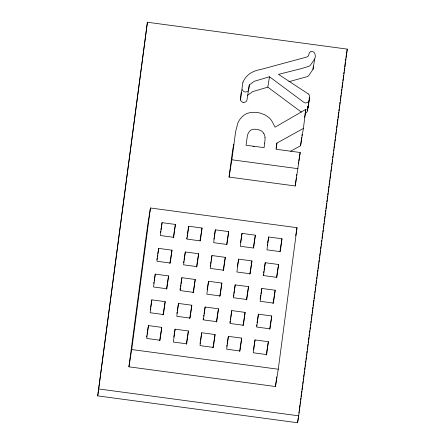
<?xml version="1.0" encoding="UTF-8"?>
<svg xmlns="http://www.w3.org/2000/svg" width="445" height="445" viewBox="0 0 445 445"><rect width="100%" height="100%" fill="white"/><g stroke="black" fill="none" stroke-linecap="round" stroke-linejoin="round"><path stroke-width="0.67" d="M241.129 93.2L240.478 99.986M242.809 82.831L240.417 99.83M313.397 66.11L313.007 69.359L308.58 75.789L307.551 76.546L288.866 81.708M309.247 100.081L307.4 111.267L306.544 112.557L305.042 113.314M97.733 395.889L147.412 22.25L347.267 49.111L298.706 415.836L297.588 422.75L97.733 395.889L147.412 22.25M128.911 366.819L147.651 225.276L150.449 207.993L297.01 227.69L278.264 369.233L275.466 386.521L128.911 366.819L131.709 349.536L150.449 207.993M148.441 325.59L146.739 338.456L160.061 340.247L161.763 327.381L148.441 325.59L147.039 334.234M151.845 299.858L150.143 312.724L163.465 314.515L165.173 301.649L151.845 299.858L150.66 307.167M155.255 274.12L153.553 286.986L166.875 288.777L168.577 275.911L155.255 274.12L154.176 280.767M158.665 248.388L156.957 261.254L170.285 263.045L171.987 250.179L158.665 248.388L157.803 253.706M162.069 222.65L160.367 235.516L173.689 237.307L175.391 224.441L162.069 222.65L160.884 229.965M175.085 329.172L173.383 342.038L186.705 343.829L188.407 330.963L175.085 329.172L173.795 337.149M178.495 303.44L176.793 316.306L190.115 318.097L191.817 305.226L178.495 303.44L177.31 310.749M181.899 277.702L180.197 290.568L193.519 292.359L195.227 279.493L181.899 277.702L180.931 283.688M185.309 251.97L183.607 264.836L196.929 266.627L198.631 253.756L185.309 251.97L184.447 257.288M188.719 226.232L187.011 239.099L200.339 240.89L202.041 228.024L188.719 226.232L187.534 233.547M201.735 332.754L200.028 345.62L213.355 347.411L215.057 334.545L201.735 332.754L200.439 340.731M205.139 307.017L203.437 319.888L216.76 321.679L218.467 308.808L205.139 307.017L204.066 313.669M208.549 281.285L206.847 294.151L220.169 295.942L221.871 283.076L208.549 281.285L207.148 289.929M211.959 255.547L210.251 268.418L223.574 270.21L225.281 257.338L211.959 255.547L211.203 260.203M215.363 229.815L213.661 242.681L226.983 244.472L228.686 231.606L215.363 229.815L214.29 236.462M229.053 177.071L231.856 159.788L235.65 131.475L237.88 122.976A20.481 19.775 9.2 0 1 240.395 118.715L243.226 115.811A17.21 16.615 9.2 0 1 246.608 113.67L250.596 112.413L255.391 112.29A30.199 29.153 9.2 0 1 260.325 113.13L264.964 114.849L268.674 117.38A22.834 22.05 9.2 0 1 271.606 120.589L275.088 127.17L305.899 109.325L303.368 128.466L276.94 143.056L276.117 149.264L300.186 152.496L295.241 185.971L229.053 177.071L232.646 150.021L233.809 144.163M228.38 336.337L226.677 349.203L240 350.994L241.702 338.128L228.38 336.337L227.195 343.651M231.789 310.599L230.082 323.471L243.409 325.262L245.112 312.39L231.789 310.599L230.71 317.252M235.194 284.867L233.492 297.733L246.814 299.524L248.521 286.658L235.194 284.867L234.337 290.184M238.603 259.129L236.901 272.001L250.224 273.786L251.926 260.92L238.603 259.129L237.419 266.444M242.013 233.397L240.306 246.263L253.633 248.054L255.335 235.188L242.013 233.397L240.506 242.703M264.68 143.123L264.085 147.645L246.029 145.22L247.253 136.654A33.336 32.185 9.2 0 1 247.509 135.441A11.225 10.836 9.2 0 1 248.783 132.26L250.04 130.786A5.774 5.574 9.2 0 1 252.015 129.623A8.466 8.177 9.2 0 1 254.668 129.195L257.822 129.528L260.536 130.424A7.114 6.87 9.2 0 1 261.176 130.78A8.043 7.765 9.2 0 1 263.685 133.322M255.03 339.919L253.322 352.785L266.65 354.576L268.352 341.71L255.03 339.919L253.411 349.892M258.434 314.181L256.732 327.047L270.054 328.838L271.756 315.972L258.434 314.181L257.466 320.166M261.844 288.449L260.141 301.315L273.464 303.106L275.166 290.24L261.844 288.449L260.981 293.767M265.248 262.711L263.546 275.577L276.868 277.368L278.576 264.502L265.248 262.711L264.069 270.026M268.658 236.979L266.956 249.845L280.278 251.636L281.98 238.77L268.658 236.979L267.69 242.959M295.241 185.971L296.047 179.897M296.136 179.224L296.314 177.878M296.581 175.853L296.759 174.501M290.657 151.222L300.57 145.754L301.36 139.769M301.515 138.573L301.677 137.377M301.916 135.586L302.072 134.39M313.007 69.359L314.687 58.985C316.156 56.176 315.182 50.535 311.027 51.587M275.466 386.521L276.378 379.646M276.556 378.272L276.74 376.898M297.588 422.75L298.222 417.933M298.406 416.559L298.589 415.179M298.862 413.116L299.046 411.742M299.229 410.368L299.958 404.861M300.136 403.487L300.408 401.423M300.592 400.044L300.865 397.98M301.048 396.606L301.321 394.543M301.504 393.163L301.777 391.099M301.96 389.725L302.233 387.662M302.416 386.282L302.6 384.908M302.778 383.534L303.051 381.465M303.234 380.091L303.507 378.028M303.69 376.654L303.963 374.59M304.146 373.21L304.419 371.147M304.603 369.773L304.875 367.709M305.059 366.33L305.331 364.266M305.515 362.892L305.787 360.828M305.971 359.449L306.243 357.385M306.421 356.011L306.605 354.632M306.789 353.258L307.061 351.194M307.245 349.82L307.517 347.756M307.701 346.377L307.973 344.313M308.157 342.939L308.43 340.876M308.607 339.496L308.886 337.432M309.064 336.058L309.342 333.995M309.52 332.615L309.792 330.552M309.976 329.178L310.248 327.114M310.432 325.734L310.616 324.361M310.799 322.987L311.072 320.923M311.25 319.543L311.528 317.48M311.706 316.106L311.978 314.042M312.162 312.663L312.434 310.599M312.618 309.225L312.891 307.161M313.074 305.782L313.347 303.718M313.53 302.344L313.803 300.28M313.986 298.901L314.621 294.089M314.804 292.71L315.077 290.646M315.26 289.272L315.533 287.209M315.716 285.829L315.989 283.765M316.173 282.391L316.445 280.328M316.629 278.948L316.901 276.885M317.085 275.511L317.357 273.447M317.541 272.067L317.813 270.004M317.991 268.63L318.631 263.813M318.815 262.439L319.087 260.375M319.271 258.996L319.543 256.932M319.727 255.558L320 253.494M320.183 252.115L320.456 250.051M320.634 248.677L320.912 246.613M321.09 245.234L321.362 243.17M321.546 241.796L321.729 240.422M322.002 238.359L322.642 233.542M322.825 232.162L323.098 230.098M323.276 228.724L323.554 226.661M323.732 225.281L324.005 223.218M324.188 221.844L324.461 219.78M324.644 218.4L324.917 216.337M325.1 214.963L325.373 212.899M325.556 211.525L325.74 210.146M325.918 208.772L326.647 203.265M326.83 201.891L327.103 199.827M327.286 198.448L327.559 196.384M327.743 195.01L328.015 192.946M328.199 191.567L328.471 189.503M328.655 188.129L328.927 186.066M329.111 184.692L329.383 182.622M329.567 181.249L329.745 179.875M329.929 178.495L330.657 172.994M330.841 171.614L331.113 169.551M331.297 168.177L331.57 166.113M331.753 164.733L332.026 162.67M332.204 161.296L332.482 159.232M332.66 157.858L332.938 155.789M333.116 154.415L333.299 153.041M333.572 150.977L333.756 149.598M333.939 148.224L334.668 142.717M334.846 141.343L335.124 139.279M335.302 137.9L335.575 135.836M335.758 134.462L336.031 132.399M336.214 131.025L336.487 128.955M336.67 127.582L336.943 125.518M337.126 124.144L337.31 122.764M337.488 121.39L337.766 119.327M337.944 117.947L338.673 112.446M338.856 111.066L339.129 109.003M339.312 107.629L339.585 105.565M339.769 104.191L340.041 102.122M340.225 100.748L340.497 98.684M340.681 97.31L340.953 95.247M341.137 93.867L341.315 92.493M341.499 91.114L341.771 89.05M341.955 87.676L342.683 82.169M342.867 80.795L343.139 78.732M343.323 77.358L343.596 75.288M343.779 73.915L344.052 71.851M344.23 70.477L344.508 68.413M344.686 67.034L345.326 62.217M345.509 60.843L345.782 58.779M345.965 57.399L347.267 49.111M307.54 110.666L307.573 110.41A4.65 4.489 9.2 0 0 307.573 109.253M309.208 100.375L308.018 102.35L305.693 102.973A4.177 4.033 9.2 0 1 305.048 102.856A4.111 3.972 9.2 0 1 303.662 102.166L269.503 76.774L254.29 81.279L249.328 84.928L246.964 99.919A2.698 2.603 9.2 0 1 246.191 101.466L245.334 102.005A4.083 3.944 9.2 0 1 244.711 102.228A3.883 3.749 9.2 0 1 243.148 102.328M249.328 84.928L248.644 89.545A2.698 2.603 9.2 0 1 247.871 91.091L247.014 91.637A4.083 3.944 9.2 0 1 246.391 91.854A3.883 3.749 9.2 0 1 244.828 91.954A3.554 3.432 9.2 0 1 242.258 89.59M160.456 232.624L160.673 231.294M156.835 259.685L157.046 258.356M157.263 257.026L157.586 255.035M153.748 283.426L153.964 282.097M150.232 309.826L150.449 308.496M146.611 336.893L146.822 335.563M173.239 237.736L175.391 224.441M169.834 263.473L171.987 250.179M166.424 289.205L168.577 275.911M163.015 314.943L165.173 301.649M159.61 340.681L161.763 327.381M186.672 238.865L186.889 237.535M187.1 236.206L187.317 234.877M183.585 262.606L183.802 261.276M184.019 259.947L184.236 258.617M179.964 289.667L180.181 288.338M180.392 287.008L180.72 285.017M176.882 313.408L177.093 312.079M199.994 240.656L202.041 228.024M196.479 267.056L198.631 253.756M193.074 292.788L195.227 279.493M189.665 318.525L191.817 305.226M186.255 344.258L188.407 330.963M213.856 239.121L214.073 237.791M210.235 266.188L210.452 264.858M210.663 263.529L210.986 261.532M203.098 319.649L203.309 318.32M203.632 316.328L203.849 314.999M200.011 343.39L200.228 342.06M226.644 244.238L228.686 231.606M223.129 270.638L225.281 257.338M219.719 296.37L221.871 283.076M216.309 322.108L218.467 308.808M212.905 347.84L215.057 334.545M233.364 296.17L233.581 294.84M233.797 293.511L234.12 291.514M301.443 112.146L267.823 87.142L269.503 76.774M229.848 322.569L230.065 321.24M230.282 319.911L230.493 318.581M226.766 346.31L226.983 344.981M253.288 247.821L255.335 235.188M251.152 263.345L251.369 262.016M249.773 274.22L251.926 260.92M246.363 299.952L248.521 286.658M242.959 325.69L245.112 312.39M239.549 351.422L241.702 338.128M276.078 148.374L276.94 143.056M267.256 245.618L267.473 244.288M263.206 275.344L263.418 274.014M263.635 272.685L263.852 271.355M260.119 299.084L260.336 297.755M260.553 296.426L260.764 295.096M256.498 326.152L256.715 324.822M257.038 322.825L257.249 321.496M279.938 251.397L281.98 238.77M276.529 277.135L278.576 264.502M273.013 303.534L275.166 290.24M269.603 329.272L271.756 315.972M304.608 117.308L305.899 109.325M266.199 355.004L268.352 341.71M300.57 145.754L303.368 128.466M298.356 163.799L298.573 162.47M298.784 161.14L300.186 152.496M307.673 107.623L307.884 106.327M307.907 107.868L309.587 97.499M295.719 235.666L297.01 227.69M242.814 82.753C245.417 75.172 252.665 70.811 260.292 69.609L306.972 56.982L308.457 55.898L309.292 53A3.922 3.788 9.2 0 1 310.871 51.642M241.134 93.122L241.435 92.265M307.718 108.524L307.818 108.263A3.972 3.833 9.2 0 0 307.929 106.616M314.687 58.985L310.26 65.415L309.231 66.171L301.426 68.602L278.514 74.36L308.346 93.962M247.648 95.302L252.61 91.653L267.823 87.142M253.06 146.516L254.028 146.639M231.856 159.788L298.044 168.683M131.709 349.536L278.264 369.233M98.857 388.974L298.706 415.836M263.724 133.3A8.722 8.416 9.2 0 1 264.97 137.472M265.036 137.472A34.949 33.742 9.2 0 1 264.642 143.118M243.131 102.395A3.554 3.432 9.2 0 1 240.578 99.964M309.253 98.885A4.65 4.489 9.2 0 1 309.242 100.036M309.231 98.885A2.203 2.13 9.2 0 0 309.142 98.551A1.496 1.446 9.2 0 0 309.258 98.401L309.498 97.889A3.972 3.833 9.2 0 0 308.413 93.956"/></g></svg>
